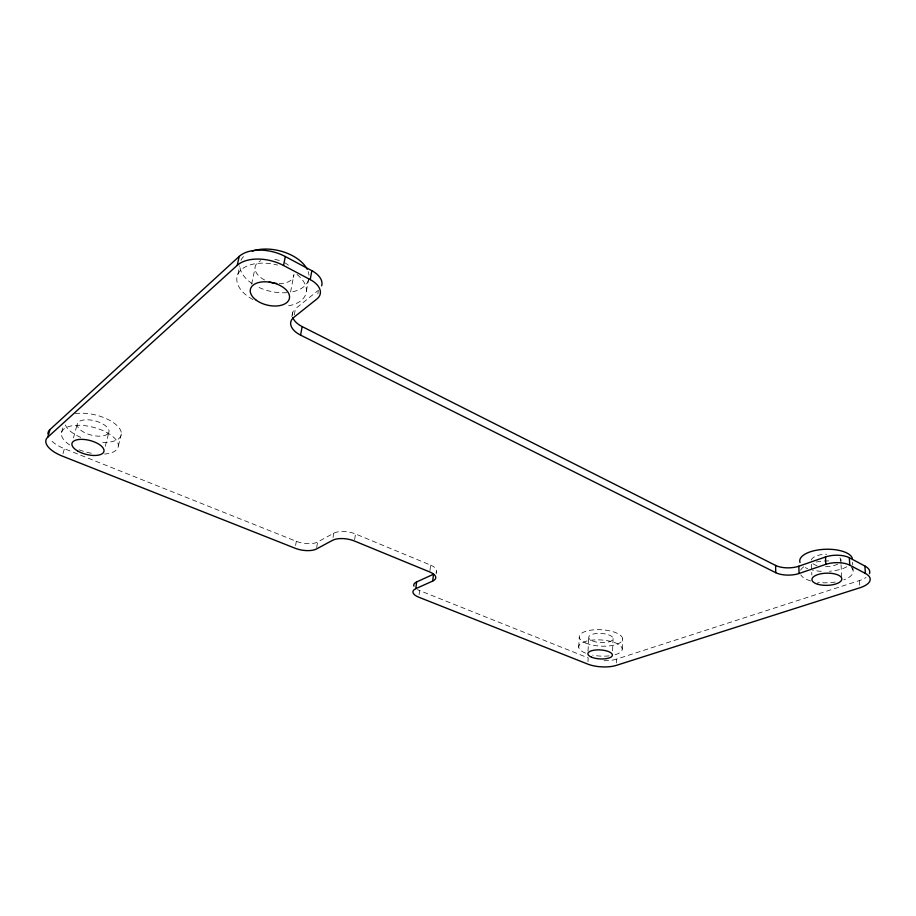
<?xml version="1.0" encoding="UTF-8"?>
<svg xmlns="http://www.w3.org/2000/svg" width="916" height="916" viewBox="0 0 916 916"><rect width="100%" height="100%" fill="white"/><g stroke="black" fill="none" stroke-linecap="round" stroke-linejoin="round"><path stroke-width="0.69" stroke-dasharray="4.58 3.44" d="M622.239 649.066L622.617 638.967M612.586 650.887L613.102 638.567M616.331 662.898L616.479 659.154L859.506 580.538A25.018 10.248 -1.7 0 0 866.078 577.458M588.015 651.196L588.713 637.536M587.98 661.638L588.164 657.906L419.608 590.568A14.656 5.931 6.5 0 1 417.501 589.595M578.717 647.188L579.267 637.147M436.211 573.851L436.52 571.115M429.97 570.622L430.6 565.115L355.477 533.948A15.721 6.733 8.3 0 0 333.699 533.249L317.6 542.02A15.721 6.664 9.1 0 1 296.315 541.322L64.383 448.68A27.434 12.023 14.6 0 1 50.025 439.096M419.127 594.553L419.608 590.568M354.641 539.593L355.477 533.948M333.035 537.474L333.699 533.249M316.696 547.585L317.6 542.02M295.605 545.478L296.315 541.322M317.852 293.921L318.31 291.414M306.402 291.082L308.978 277.216A35.255 20.782 13.8 0 0 308.165 271.571M291.849 316.558L292.548 312.871M294.265 314.921L295.433 308.749L318.528 290.154M290.578 291.998L293.91 274.697A19.831 11.679 13.8 0 1 279.151 283.571M251.648 284.155L255.014 268.182M237.908 274.228L239.729 265.869M118.336 445.978L121.336 434.081M105.248 446.287L108.832 432.432M73.452 437.963L77.345 423.684M63.021 453.626L64.383 448.68M61.601 432.341L63.456 425.688M859.506 580.538L859.906 587.774M852.59 562.355L852.727 564.932M852.796 566.225L853.002 570.096M840.796 559.378L841.003 563.42M841.06 564.771L841.655 576.897M811.45 564.325L811.839 575.042M616.479 659.154A20.255 7.431 3.3 0 1 602.407 660.665M837.774 564.038A14.862 6.229 -1.5 0 1 824.114 566.683M817.072 565.619A14.862 6.229 -1.5 0 1 812.389 563.191M811.313 560.031A14.862 6.229 -1.5 0 1 826.656 554.214M839.823 557.81A14.862 6.229 -1.5 0 1 840.774 561.004M264.598 279.987A19.831 11.679 13.8 0 1 260.82 260.648M274.823 259.423A19.831 11.679 13.8 0 1 282.323 261.621M284.601 262.709A19.831 11.679 13.8 0 1 288.586 265.308M292.296 315.241A21.297 12.114 11.8 0 1 295.433 308.749M430.6 565.115A15.08 6.275 6.7 0 1 436.05 572.282M69.593 444.901A29.209 12.904 14.3 0 1 71.528 425.871A29.209 12.904 14.3 0 1 113.034 436.726A29.209 12.904 14.3 0 1 104.561 454.038M91.268 453.225A29.209 12.904 14.3 0 1 78.891 449.71M297.036 274.479A35.472 20.576 13.6 0 1 285.632 306.196M252.931 299.555A35.472 20.576 13.6 0 1 239.133 272.132A35.472 20.576 13.6 0 1 277.514 265.067M851.285 567.336A26.541 10.935 -1.4 0 1 843.842 579.862M835.266 582.049A26.541 10.935 -1.4 0 1 817.816 582.358M810.637 580.916A26.541 10.935 -1.4 0 1 800.824 574.916M800.63 570.21A26.541 10.935 -1.4 0 1 804.019 566.603M816.202 562.012A26.541 10.935 -1.4 0 1 830.01 560.947M585.53 653.142A21.801 8.084 3.4 0 1 585.416 641.406A21.801 8.084 3.4 0 1 616.926 643.536A21.801 8.084 3.4 0 1 613.88 655.055M609.048 655.879A21.801 8.084 3.4 0 1 592.618 655.158M75.215 413.746A29.072 13.064 14.5 0 1 118.072 426.627A29.072 13.064 14.5 0 1 101.229 442.302M80.78 437.39A29.072 13.064 14.5 0 1 65.322 424.932M308.509 279.884A35.255 20.782 13.8 0 1 290.933 292.135M286.914 292.639A35.255 20.782 13.8 0 1 257.053 286.513M252.198 283.662A35.255 20.782 13.8 0 1 239.82 265.64M240.954 260.304A35.255 20.782 13.8 0 1 244.412 255.679M846.853 566.764A26.415 11.084 -1.5 0 1 829.438 571.252M821.32 571.332A26.415 11.084 -1.5 0 1 812.469 570.107M807.649 568.641A26.415 11.084 -1.5 0 1 805.382 567.622M107.619 434.058L105.443 435.272A16.351 7.351 14.5 0 1 78.753 428.322A16.351 7.351 14.5 0 1 92.94 420.41A16.351 7.351 14.5 0 1 107.619 434.058M592.377 640.891A12.217 4.614 3.3 0 0 612.724 639.746A12.217 4.614 3.3 0 0 597.621 633.403A12.217 4.614 3.3 0 0 592.377 640.891M585.679 643.009A21.709 8.198 3.3 0 0 621.907 641.051A21.709 8.198 3.3 0 0 595.228 629.727A21.709 8.198 3.3 0 0 585.679 643.009"/><path stroke-width="1.37" d="M292.845 317.703A21.297 12.114 11.8 0 0 302.154 326.588L775.589 565.424A16.66 7.042 -0.8 0 0 798.832 566.214L825.499 556.962A16.889 7.053 -1.7 0 1 849.35 557.741L864.922 566.054L865.345 573.416A25.087 10.168 -1.6 0 1 859.906 587.774L616.228 665.405A20.301 7.362 3.4 0 1 587.854 664.134L418.818 597.221A14.702 5.885 6.4 0 1 415.807 588.667L432.707 581.042L433.486 574.24L416.608 581.946A14.656 5.931 6.5 0 0 413.906 586.137M415.807 588.667L416.608 581.946M865.345 573.416L849.739 565.149A16.946 6.996 -1.6 0 0 825.82 564.348L799.061 573.496A16.706 6.984 -0.7 0 1 775.76 572.683L300.585 335.119A21.389 12.034 11.7 0 1 293.796 317.383L316.947 298.937A22.362 13.053 12.7 0 0 310.203 279.598L311.852 270.701L285.311 256.537A33.8 19.866 14 0 0 239.191 256.423L49.945 429.593A27.434 12.023 14.6 0 0 47.93 433.944M300.585 335.119L302.154 326.588M310.203 279.598L283.536 265.48L285.311 256.537M432.707 581.042A15.114 6.217 6.6 0 0 429.81 571.996L354.435 541.013A15.767 6.675 8.3 0 0 332.6 540.291L316.478 548.97A15.767 6.607 9.1 0 1 295.135 548.249L62.345 456.099A27.514 11.931 14.4 0 1 47.804 437.138L237.233 265.331L239.191 256.423M47.804 437.138L49.945 429.593M849.35 557.741L849.739 565.149M825.499 556.962L825.82 564.348M798.832 566.214L799.061 573.496M775.589 565.424L775.76 572.683M864.922 566.054A25.018 10.248 -1.7 0 1 869.456 573.634M237.233 265.331A33.938 19.751 13.9 0 1 283.536 265.48M311.852 270.701A22.27 13.133 12.9 0 1 321.642 285.792M276.689 283.456A19.831 11.679 13.8 0 1 269.212 281.922M252.255 251.179A35.255 20.782 13.8 0 1 307.181 269.281M800.023 562.527A26.415 11.084 -1.5 0 1 822.671 549.417A26.415 11.084 -1.5 0 1 852.384 558.474M817.644 584.236A14.977 6.103 -1.3 0 0 841.678 579.851A14.977 6.103 -1.3 0 0 821.263 573.714A14.977 6.103 -1.3 0 0 817.644 584.236M591.576 657.207A12.286 4.5 3.4 0 0 612.037 656.154A12.286 4.5 3.4 0 0 596.831 649.913A12.286 4.5 3.4 0 0 591.576 657.207M77.78 451.073A16.488 7.202 14.2 0 0 103.817 451.828A16.488 7.202 14.2 0 0 82.268 439.359A16.488 7.202 14.2 0 0 77.78 451.073M255.644 299.727A20.026 11.496 13.5 0 0 288.746 300.208A20.026 11.496 13.5 0 0 265.308 281.796A20.026 11.496 13.5 0 0 255.644 299.727"/></g></svg>
